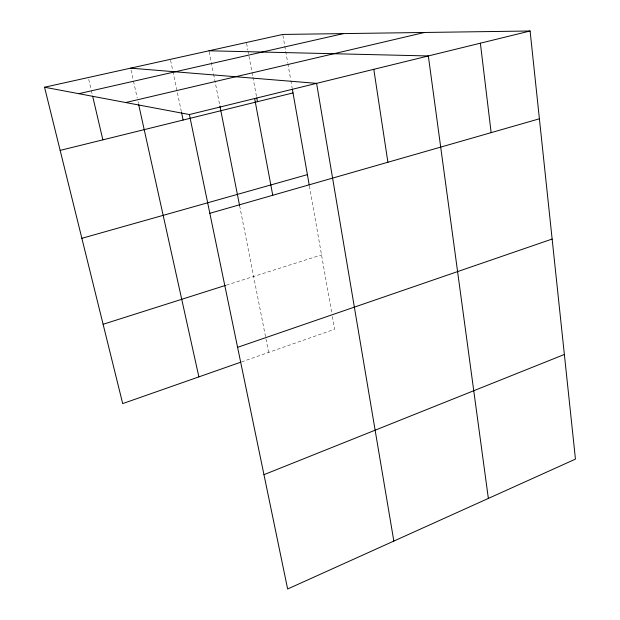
<?xml version="1.0" encoding="UTF-8"?>
<svg xmlns="http://www.w3.org/2000/svg" width="620" height="620" viewBox="0 0 620 620"><rect width="100%" height="100%" fill="white"/><g stroke="black" fill="none" stroke-linecap="round" stroke-linejoin="round"><path stroke-width="0.46" stroke-dasharray="3.1 2.33" d="M241.49 361.933L334.622 329.267L331.971 314.185M226.37 285.13L321.532 254.905M88.722 79.391L91.109 89.629M91.326 90.559L92.202 94.279M131.022 70.021L133.285 80.267M133.494 81.197L137.206 97.968M138.028 101.695L138.438 103.556M170.601 60.272L172.748 70.54M172.941 71.478L181.35 111.639M209.172 51.723L213.427 73.269M213.613 74.198L219.728 105.113M239.63 205.731L268.638 352.408M246.59 43.431L247.814 50.011M247.992 50.948L251.852 71.626M252.022 72.563L252.728 76.322M252.906 77.26L256.587 96.991M282.898 35.386L287.711 62.736M287.882 63.682L290.703 79.716M290.865 80.654L292.19 88.203M309.403 185.969L331.801 313.24"/><path stroke-width="0.93" d="M263.965 474.672L564.37 354.477M240.583 362.251L122.698 403.597L44.547 87.226L282.736 34.441L530.1 31L575.453 459.118L287.641 589L189.387 114.545L44.547 87.226M237.6 347.332L552.141 239.049M103.106 324.283L225.455 285.417M209.839 213.311L539.4 118.8M81.871 238.305L307.404 174.631M60.148 150.389L293.028 92.915M189.387 114.545L530.1 31M125.713 102.54L424.483 32.472M78.756 93.682L343.488 33.596M208.987 50.786L428.335 55.955L488.358 498.426M130.611 68.153L316.595 83.359L393.84 541.074M92.636 96.139L102.858 139.849M138.648 104.486L198.881 376.875M181.544 112.569L183.101 120.048M219.914 106.051L239.63 205.731M254.642 98.549L272.761 195.269M256.765 97.937L257.463 101.695M292.361 89.148L309.233 185.024M373.798 69.324L387.903 162.246M480.376 43.191L491.149 132.633"/></g></svg>
